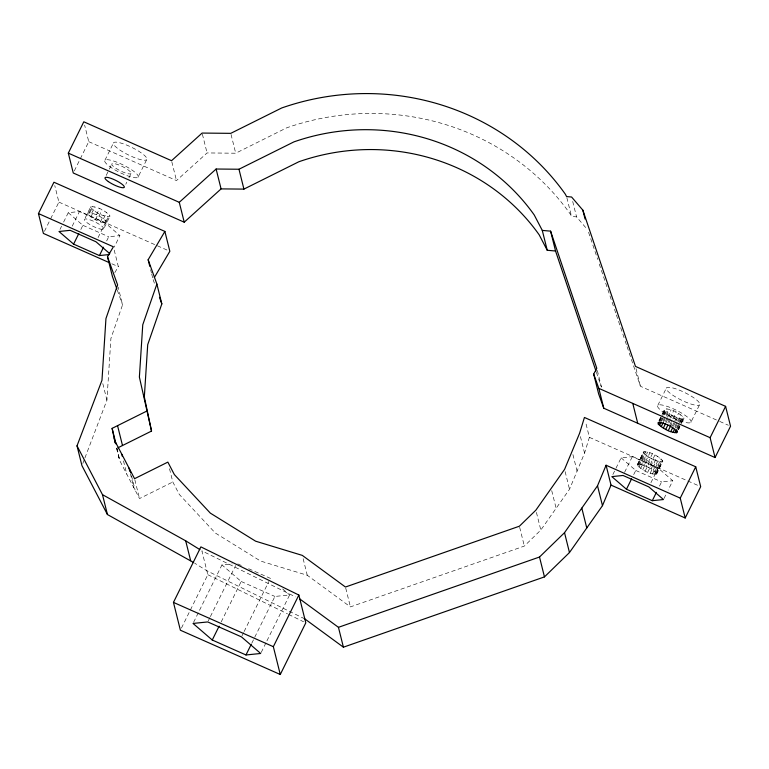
<?xml version="1.0" encoding="UTF-8"?>
<svg xmlns="http://www.w3.org/2000/svg" width="769" height="769" viewBox="0 0 769 769"><rect width="100%" height="100%" fill="white"/><g stroke="black" fill="none" stroke-linecap="round" stroke-linejoin="round"><path stroke-width="0.58" stroke-dasharray="3.85 2.88" d="M84.926 457.93L106.92 400.159L110.909 338.437L122.559 304.793L118.157 287.125M90.752 206.707L90.607 207.332C95.164 212.58 102.815 216.752 109.813 216.531L109.948 215.906C105.391 210.658 97.74 206.486 90.752 206.707L84.552 219.242M637.28 464.995L643.615 451.845C650.603 451.624 658.254 455.786 662.811 461.035L656.486 474.194C649.488 474.415 641.846 470.244 637.28 464.995L643.615 451.845M662.58 413.818L664.81 408.945C671.808 408.724 679.45 412.895 684.006 418.144L681.776 423.017M656.486 474.194L662.811 461.035M169.507 468.734L172.814 481.98L179.312 494.457L215.291 532.994L260.585 561.062L307.264 575.26L350.414 606.895L524.343 546.077L540.818 530.043L569.521 489.257L584.555 453.114L589.39 437.33L585.536 421.873M82.812 463.486L84.503 459.035M44.439 231.344L50.11 219.857M50.629 218.809L58.886 202.103L54.762 185.54M74.305 170.91L88.752 141.669L84.628 125.107M60.001 229.412L61.549 226.278M63.616 222.097L68.258 212.696L79.457 211.533L105.276 222.981L119.906 235.602L114.235 247.089M72.228 226.153L79.457 211.533M104.949 160.212L113.62 142.669M106.18 175.476L108.794 170.18M109.323 169.113L111.947 163.816M88.031 214.513L87.647 212.975C94.645 212.753 102.287 216.916 106.853 222.174L106.708 222.799C99.893 223.221 93.097 218.857 88.031 214.513L91.136 208.245M80.822 229.498L82.889 225.317L68.258 212.696M89.819 212.744L92.914 206.477M91.703 213.157L94.798 206.89M90.867 216.964L93.962 210.696M96.442 214.907L99.537 208.639M95.394 219.655L98.49 213.388M98.97 216.118L102.066 209.85M100.403 221.876L103.498 215.608M103.488 218.809L106.593 212.542M104.546 223.02L107.641 216.752M98.057 237.602L105.276 222.981M106.324 221.251L109.429 214.984M103.613 229.066A10.756 2.384 26.3 0 0 90.867 220.165A10.756 2.384 26.3 0 0 87.772 223.221A10.756 2.384 26.3 0 0 103.613 229.066L109.813 216.531M125.76 184.243L126.808 182.118M128.913 177.879L131.009 173.64A10.756 2.384 26.3 0 0 118.253 164.739A10.756 2.384 26.3 0 0 115.167 167.805A10.756 2.384 26.3 0 0 131.009 173.64M106.651 240.947L108.717 236.765L119.906 235.602M137.997 177.245A18.639 4.133 26.3 0 0 115.888 161.817A18.639 4.133 26.3 0 0 110.534 167.123A18.639 4.133 26.3 0 0 137.997 177.245L146.668 159.692A18.639 4.133 26.3 0 0 124.559 144.264A18.639 4.133 26.3 0 0 119.205 149.58A18.639 4.133 26.3 0 0 146.668 159.692M181.446 628.081L207.822 574.703L201.882 550.864L295.546 596.907M193.557 622.371L221.953 564.907L232.151 563.869M208.284 620.871L209.86 617.68M210.379 616.623L235.631 565.542M221.203 621.929L241.187 581.489L221.953 564.907M241.995 635.828L243.571 632.627M244.1 631.57L268.814 581.556M251.761 643.259L274.898 596.446L289.625 594.946L266.478 641.769M261.22 652.41L265.959 642.836M612.864 474.54L615.45 469.321M615.959 468.273L621.121 457.834L632.32 456.661L658.149 468.11L672.779 480.731L668.126 490.132M624.582 472.329L632.32 456.661M657.822 405.35L666.492 387.797M659.043 420.614L661.667 415.308M662.186 414.251L664.81 408.945M658.908 421.239L662.051 414.876M637.424 464.37L638.203 464.082L644.393 451.547M659.312 421.383L662.455 415.02M662.974 413.962L665.598 408.656M637.809 465.908L643.999 453.383L643.47 452.47M659.956 421.095L662.57 415.789M663.099 414.731L665.195 410.492L664.676 409.569M633.694 474.627L635.761 470.455L621.121 457.834M638.203 464.082L639.587 464.14L645.777 451.614M660.686 421.441L663.311 416.144M663.83 415.087L666.983 408.724M638.952 467.062L645.143 454.537L643.999 453.383M661.619 421.181L664.243 415.875M664.772 414.818L666.339 411.636L665.195 410.492M639.587 464.14L641.471 464.553L647.661 452.028M663.099 420.797L668.867 409.137M640.644 468.359L646.835 455.834L645.143 454.537M663.311 422.479L665.935 417.173M666.454 416.116L668.03 412.934L666.339 411.636M641.471 464.553L643.73 465.293L649.92 452.768M665.358 421.537L666.925 418.355M667.454 417.298L671.116 409.867M642.759 469.715L648.949 457.19L646.835 455.834M665.954 422.777L670.155 414.299L668.03 412.934M643.73 465.293L646.21 466.302L652.4 453.777M667.828 422.546L669.405 419.365M669.934 418.298L673.596 410.877M645.162 471.051L651.353 458.526L648.949 457.19M668.886 423.056L670.981 418.807M671.51 417.75L672.558 415.625L670.155 414.299M656.62 473.569L653.266 470.205L648.738 467.514L654.928 454.988M669.837 424.815L676.124 412.088M647.69 472.262L653.881 459.737L658.62 461.477L662.676 461.669M670.895 425.324L671.943 423.2M674.038 418.961L675.086 416.836L681.699 418.999L683.872 418.769M651.141 468.84L657.332 456.315M672.241 426.151L674.336 421.902M674.865 420.845L678.527 413.424M650.17 473.271L656.361 460.746M673.365 426.334L675.461 422.085M675.989 421.028L677.556 417.846M653.266 470.205L659.456 457.68M674.884 426.449L676.98 422.21M677.508 421.143L680.652 414.779M652.429 474.002L658.62 461.477M675.105 428.131L677.72 422.825M678.248 421.768L679.815 418.586M654.948 471.503L661.148 458.978M676.576 427.747L678.671 423.508M679.2 422.441L682.343 416.077M654.313 474.415L660.504 461.89M676.989 428.544L681.699 418.999M650.92 482.73L658.149 468.11M656.101 472.647L662.292 460.122M677.72 428.891L680.344 423.594M680.863 422.527L683.487 417.231M655.697 474.483L661.888 461.958M677.845 429.669L680.469 424.363M680.988 423.306L683.083 419.067M678.248 429.813L680.863 424.507M681.392 423.45L684.006 418.144M678.633 429.371L679.681 427.256M690.86 422.373A18.639 4.133 26.3 0 0 668.761 406.945A18.639 4.133 26.3 0 0 663.397 412.261A18.639 4.133 26.3 0 0 690.86 422.373L699.53 404.83A18.639 4.133 26.3 0 0 677.431 389.402A18.639 4.133 26.3 0 0 672.068 394.708A18.639 4.133 26.3 0 0 699.53 404.83M659.514 486.075L661.58 481.903L672.779 480.731M664.003 498.485L666.069 494.313M114.812 272.639L118.339 266.66L114.216 250.098M88.752 141.669L176.486 180.571L207.063 152.935L235.718 153.214L286.693 127.827A246.311 236.045 -14 0 1 570.3 214.07L571.53 216.435L576.558 216.887L587.055 229.152M116.609 448.317L119.637 460.458L139.516 498.562L172.814 481.98M589.39 437.33L700.684 486.662M627.081 346.646L640.423 386.269L718.602 420.931M719.688 421.412L728.378 425.267M58.886 202.103L168.757 250.819M82.889 225.317L108.717 236.765M635.761 470.455L661.58 481.903M111.822 263.767L118.339 266.66M237.765 563.898L243.206 566.311M248.637 568.714L270.39 578.365L272.139 579.864M241.187 581.489L274.898 596.446M672.558 415.625L675.086 416.836M651.353 458.526L653.881 459.737M646.21 466.302L648.738 467.514M304.803 618.891L206.832 570.733L194.701 563.206M207.822 574.703L287.491 613.864M288.567 614.393L303.64 621.804M282.627 588.919L289.625 594.946M153.108 279.608L154.694 284.021M117.301 290.144L122.559 304.793M588.564 232.286L597.724 259.461M599.243 263.988L614.114 308.148M614.498 309.282L616.027 313.81M616.402 314.944L624.793 339.85M625.178 340.984L626.697 345.512M596.398 372.292L601.358 387.018M636.021 368.611L640.423 386.269M572.703 201.44L576.558 216.887M566.849 197.671L571.53 216.435M597.34 370.495L601.464 387.047M580.422 436.552L584.555 453.114M572.924 454.585L577.058 471.147M565.119 471.589L569.521 489.257M551.719 490.641L556.122 508.299M536.416 512.385L540.818 530.043M519.661 527.313L524.343 546.077M345.733 588.122L350.414 606.895M231.046 134.45L235.718 153.214M202.382 134.171L207.063 152.935M303.14 558.698L307.264 575.26M171.814 161.798L176.486 180.571M150.628 269.669L151.455 272.985M151.733 274.081L152.829 278.503M134.835 479.798L139.516 498.562M131.48 475.665L135.056 490.016M130.345 473.483L133.921 487.834M123.482 460.9L126.779 474.146M102.796 383.606L106.92 400.159M116.638 448.039L119.118 457.968M117.061 448.231L119.637 460.458"/><path stroke-width="1.15" d="M109.65 262.806L43.4 233.43L38.45 213.561L53.936 182.234L164.883 231.431L148.157 259.739L156.876 284.04L142.755 324.787L139.381 377.089L151.531 431.063L117.965 447.779M156.876 284.04L161.826 303.909L147.715 344.656L144.332 396.958L151.531 431.063M193.682 562.581L107.439 514.538L81.966 465.706L77.015 445.837L101.969 380.29L105.949 318.568L117.609 284.924L107.497 256.75L113.389 246.791L38.45 213.561M299.852 599.022L338.447 627.321L539.511 557.025L564.523 532.686L597.523 485.787L606.078 465.235L680.248 498.12L685.198 517.998L611.028 485.104L606.078 465.235M304.803 618.891L343.407 647.19L544.462 576.894L569.473 552.555L602.483 505.656L611.028 485.104M184.224 222.193L73.266 172.996L68.316 153.127L83.802 121.8L171.535 160.702L202.112 133.066L230.767 133.345L281.742 107.958A246.311 236.045 -14 0 1 565.34 194.201L566.58 196.566L571.598 197.018L582.854 210.158L635.473 366.4L725.6 406.359L730.55 426.228L715.064 457.555L603.771 408.224L598.657 393.968L593.697 374.09L596.792 368.284L550.604 231.152L542.28 230.402L534.224 214.955A208.716 200.017 -14 0 0 293.912 141.881L238.976 169.238L216.118 169.026L179.273 202.324L184.224 222.193L221.078 188.895L243.927 189.107L298.862 161.75A208.716 200.017 -14 0 1 539.184 234.833L547.23 250.271L555.554 251.021L596.013 371.158M109.496 254.52L99.422 255.568L73.603 244.119L78.765 233.67M99.422 255.568L103.555 247.214M173.458 602.396L200.892 546.884L298.853 595.052L305.793 622.861L280.272 674.5L180.388 630.215L173.458 602.396L273.341 646.691L280.272 674.5M212.263 640.019L193.029 623.438L207.755 621.938L241.466 636.886L260.701 653.477L245.974 654.967L212.263 640.019L219.098 626.187M245.974 654.967L251.232 644.326M273.341 646.691L298.853 595.052M658.379 424.277L657.995 422.729C664.993 422.508 672.635 426.68 677.191 431.928L677.056 432.553C670.241 432.976 663.445 428.621 658.379 424.277L659.427 422.152M626.466 489.247L611.836 476.626L623.025 475.463L648.853 486.912L663.484 499.533L652.295 500.696L626.466 489.247L631.628 478.808M659.523 425.42L661.1 422.239M661.215 426.718L663.311 422.479M663.339 428.083L665.435 423.844M665.743 429.41L667.838 425.17M668.271 430.621L670.895 425.324M670.751 431.63L672.846 427.391M673.01 432.37L674.576 429.189M674.894 432.784L676.46 429.602M676.268 432.851L677.316 430.727M652.295 500.696L656.418 492.343M680.248 498.12L695.734 466.793L584.43 417.461L579.605 433.245L564.571 469.388L535.858 510.174L519.392 526.207L345.454 587.026L302.313 555.391L255.625 541.193L210.331 513.125L174.361 474.588L167.853 462.111L134.565 478.693L114.687 440.589L112.111 428.362L146.571 411.194M715.064 457.555L710.114 437.686L725.6 406.359M685.198 517.998L700.684 486.662L695.734 466.793M154.3 277.58L169.843 251.3L164.883 231.431M593.697 374.09L598.82 388.355L710.114 437.686M68.316 153.127L179.273 202.324M77.015 445.837L102.488 494.669L185.694 540.828L199.863 549.604M109.756 253.655L95.99 241.774L70.162 230.325L58.973 231.498L73.603 244.119M159.452 297.276L161.826 303.909M116.898 289.019L112.457 276.619L107.497 256.75M632.772 403.398L637.722 423.267M582.854 210.158L585.055 218.992M598.82 388.355L603.771 408.224M550.604 231.152L555.554 251.021M542.28 230.402L547.23 250.271M597.523 485.787L602.483 505.656M581.816 508.117L586.766 527.986M564.523 532.686L569.473 552.555M539.511 557.025L544.462 576.894M238.976 169.238L243.927 189.107M338.447 627.321L343.407 647.19M216.118 169.026L221.078 188.895M148.157 259.739L149.801 266.362M185.694 540.828L190.654 560.707M130.105 470.147L130.653 472.358M128.971 467.965L129.788 471.282M117.551 425.651L122.502 445.52M121.829 454.277L122.377 456.488M112.111 428.362L115.956 443.809M114.158 438.099L115.542 443.617M114.687 440.589L115.235 442.8M102.488 494.669L107.439 514.538M108.352 181.59A10.756 2.384 26.3 0 0 124.194 187.425A10.756 2.384 26.3 0 0 111.438 178.523A10.756 2.384 26.3 0 0 108.352 181.59"/></g></svg>
